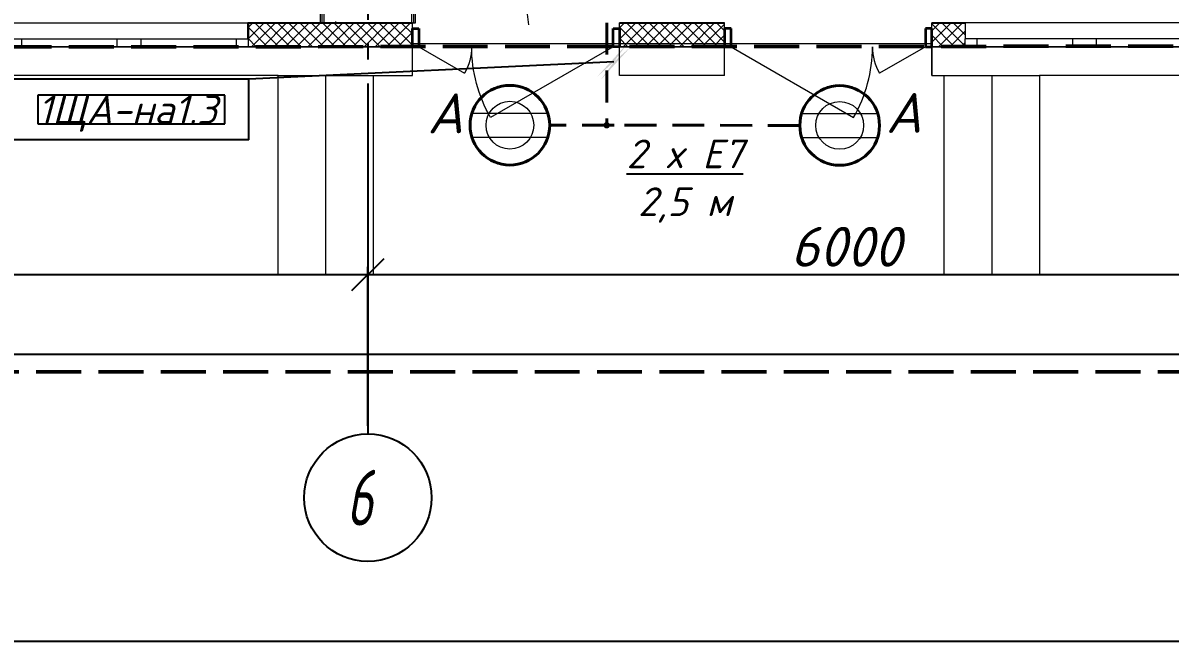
# Model space of a CAD drawing. Header units: millimetres. Extents: x 0 to 1293, y 0 to 420.
# Drawn here: x 376.5 to 448.6, y 56.6 to 95.4 of the extents above; entities that cross this region are included whole.
import ezdxf

# ---------------------------------------------------------------- set-up
doc = ezdxf.new("R2010")
doc.units = ezdxf.units.MM
for name, pattern in [('JIS_02_2.0', [3, 2, -1]), ('ГОСТ 2.303 5', [24, 20, -1.5, 1, -1.5]), ('СПКБ-0000-000-АР#001$0$Achse', [2300, 0, -800, 1500, 0]), ('СПКБ-0000-000-АР#001$0$Невидимая', [391.222223, 282.222223, -109])]:
    doc.linetypes.add(name, pattern=pattern)
for name, color, linetype in [('@000', 7, 'Continuous'), ('Viewport1ForCustomObjects_0', 7, 'Continuous'), ('Viewport2ForCustomObjects_0', 7, 'Continuous'), ('СПКБ-0000-000-АР#001$0$Двери ArchiCAD', 7, 'Continuous'), ('СПКБ-0000-000-АР#001$0$Оболочка - Крыша', 7, 'Continuous'), ('СПКБ-0000-000-АР#001$0$Окна ArchiCAD', 7, 'Continuous'), ('СПКБ-0000-000-АР#001$0$Перекрытие новые', 7, 'Continuous'), ('СПКБ-0000-000-АР#001$0$Стены', 7, 'Continuous'), ('Строительные оси', 7, 'Continuous'), ('ЭО_АВАРИЙНОЕ ОСВЕЩЕНИЕ', 7, 'Continuous')]:
    doc.layers.add(name, color=color, linetype=linetype)
for name, color, linetype, lineweight, true_color in [('СПКБ-0000-000-АР#001$0$Двери ArchiCAD_Ном._пера__23', 7, 'Continuous', 35, 0xff6600), ('СПКБ-0000-000-АР#001$0$Двери ArchiCAD_Ном._пера__3', 7, 'Continuous', 18, 0xff6600), ('СПКБ-0000-000-АР#001$0$Двери ArchiCAD_Ном._пера__68', 7, 'Continuous', 20, 0xfd4435), ('СПКБ-0000-000-АР#001$0$Оболочка - Крыша_Ном._пера__4', 7, 'Continuous', 50, 0x029e21), ('СПКБ-0000-000-АР#001$0$Окна ArchiCAD_Ном._пера__68', 7, 'Continuous', 20, 0xfd4435), ('СПКБ-0000-000-АР#001$0$Стены_Ном._пера__68', 7, 'Continuous', 20, 0xfd4435)]:
    doc.layers.add(name, color=color, linetype=linetype, lineweight=lineweight, true_color=true_color)
for name, color, linetype, lineweight in [('СПКБ-0000-000-АР#001$0$Линии_Ном._пера__20', 1, 'Continuous', 20), ('СПКБ-0000-000-АР#001$0$Окна ArchiCAD_Ном._пера__6', 5, 'Continuous', 9), ('СПКБ-0000-000-АР#001$0$Перекрытие новые_Ном._пера__20', 1, 'Continuous', 20), ('СПКБ-0000-000-АР#001$0$Стены_Ном._пера__1', 7, 'Continuous', 13), ('СПКБ-0000-000-АР#001$0$Стены_Ном._пера__20', 1, 'Continuous', 20)]:
    doc.layers.add(name, color=color, linetype=linetype, lineweight=lineweight)
doc.styles.add('1.8', font='isocpeui.ttf', dxfattribs={"height": 1.8})
doc.styles.add('2.5', font='isocpeui.ttf')
doc.styles.add('CustomTextStyle215', font='isocpeui.ttf', dxfattribs={"height": 1.8})
doc.styles.add('CustomTextStyle55', font='isocpeui.ttf', dxfattribs={"width": 0.663175, "height": 3.5})
doc.dimstyles.new('ISO-100', dxfattribs={"dimtxt": 2.5, "dimasz": 2, "dimexe": 0.5, "dimexo": 0.5, "dimgap": 0.5, "dimtad": 1, "dimdec": 0, "dimlfac": 100, "dimzin": 0, "dimdsep": 46, "dimtxsty": '2.5', "dimblk": 'OBLIQUE', "dimcen": 0, "dimdle": 0.5, "dimclrd": 3, "dimclre": 3, "dimadec": 0, "dimazin": 0, "dimtfac": 1, "dimtdec": 0, "dimtmove": 0, "dimatfit": 1, "dimfxl": 1, "dimtolj": 1, "dimtzin": 0, "dimlwd": -1, "dimarcsym": 0})
pattern_1 = [(0, (0, 0), (0, 173.205), [0, -100]), (0, (50, 86.6), (0, 173.205), [0, -100])]
pattern_2 = [(45, (0, 0), (-35.35534, 35.35534), []), (135, (0, 0), (35.35534, 35.35534), [])]

# ---------------------------------------------------------------- blocks, each defined once
blk = doc.blocks.new('_Oblique')
at = {"color": 0, "linetype": 'ByBlock', "lineweight": -2}
blk.add_line((-0.5, -0.5), (0.5, 0.5), dxfattribs=at)
blk = doc.blocks.new('*D573')
at = {"layer": 'Defpoints', "color": 0, "ltscale": 100, "transparency": 16777216}
for p in [(398.188, 79.586), (338.188, 69.586), (398.188, 69.586)]:
    blk.add_point(p, dxfattribs=at)
at = {"layer": 'Строительные оси', "color": 3, "lineweight": -2, "ltscale": 100, "transparency": 16777216}
for p, q in [((338.188, 70.086), (338.188, 80.086)), ((398.188, 70.086), (398.188, 80.086))]:
    blk.add_line(p, q, dxfattribs=at)
at = {"layer": 'Строительные оси', "color": 3, "ltscale": 100, "transparency": 16777216}
blk.add_line((337.688, 79.586), (398.688, 79.586), dxfattribs=at)
at = {"layer": 'Строительные оси', "color": 3, "ltscale": 100, "transparency": 16777216, "xscale": 2, "yscale": 2, "zscale": 2, "rotation": 180}
blk.add_blockref('_Oblique', (338.188, 79.586), dxfattribs=at)
at = {"layer": 'Строительные оси', "color": 3, "ltscale": 100, "transparency": 16777216, "xscale": 2, "yscale": 2, "zscale": 2}
blk.add_blockref('_Oblique', (398.188, 79.586), dxfattribs=at)
at = {"layer": 'Строительные оси', "color": 0, "ltscale": 100, "transparency": 16777216, "insert": (368.188, 81.336), "char_height": 2.5, "attachment_point": 5, "style": '2.5'}
blk.add_mtext('\\A1;6000', dxfattribs=at)
blk = doc.blocks.new('*D574')
at = {"layer": 'Defpoints', "color": 0, "ltscale": 100, "transparency": 16777216}
for p in [(458.188, 79.586), (398.188, 69.586), (458.188, 69.586)]:
    blk.add_point(p, dxfattribs=at)
at = {"layer": 'Строительные оси', "color": 3, "lineweight": -2, "ltscale": 100, "transparency": 16777216}
for p, q in [((398.188, 70.086), (398.188, 80.086)), ((458.188, 70.086), (458.188, 80.086))]:
    blk.add_line(p, q, dxfattribs=at)
at = {"layer": 'Строительные оси', "color": 3, "ltscale": 100, "transparency": 16777216}
blk.add_line((397.688, 79.586), (458.688, 79.586), dxfattribs=at)
at = {"layer": 'Строительные оси', "color": 3, "ltscale": 100, "transparency": 16777216, "xscale": 2, "yscale": 2, "zscale": 2, "rotation": 180}
blk.add_blockref('_Oblique', (398.188, 79.586), dxfattribs=at)
at = {"layer": 'Строительные оси', "color": 3, "ltscale": 100, "transparency": 16777216, "xscale": 2, "yscale": 2, "zscale": 2}
blk.add_blockref('_Oblique', (458.188, 79.586), dxfattribs=at)
at = {"layer": 'Строительные оси', "color": 0, "ltscale": 100, "transparency": 16777216, "insert": (428.188, 81.336), "char_height": 2.5, "attachment_point": 5, "style": '2.5'}
blk.add_mtext('\\A1;6000', dxfattribs=at)
blk = doc.blocks.new('*D578')
at = {"layer": 'Defpoints', "color": 0, "ltscale": 100, "transparency": 16777216}
for p in [(584.188, 74.586), (98.188, 69.586), (584.188, 69.586)]:
    blk.add_point(p, dxfattribs=at)
at = {"layer": 'Строительные оси', "color": 3, "lineweight": -2, "ltscale": 100, "transparency": 16777216}
for p, q in [((98.188, 70.086), (98.188, 75.086)), ((584.188, 70.086), (584.188, 75.086))]:
    blk.add_line(p, q, dxfattribs=at)
at = {"layer": 'Строительные оси', "color": 3, "ltscale": 100, "transparency": 16777216}
blk.add_line((97.688, 74.586), (584.688, 74.586), dxfattribs=at)
at = {"layer": 'Строительные оси', "color": 3, "ltscale": 100, "transparency": 16777216, "xscale": 2, "yscale": 2, "zscale": 2, "rotation": 180}
blk.add_blockref('_Oblique', (98.188, 74.586), dxfattribs=at)
at = {"layer": 'Строительные оси', "color": 3, "ltscale": 100, "transparency": 16777216, "xscale": 2, "yscale": 2, "zscale": 2}
blk.add_blockref('_Oblique', (584.188, 74.586), dxfattribs=at)
at = {"layer": 'Строительные оси', "color": 0, "ltscale": 100, "transparency": 16777216, "insert": (348.084, 76.336), "char_height": 2.5, "attachment_point": 5, "style": '2.5'}
blk.add_mtext('\\A1;48600', dxfattribs=at)
blk = doc.blocks.new('СПКБ-0000-000-АР#001$0$Перекрытие_6', base_point=(6079.2, -4114.3))
at = {"layer": 'СПКБ-0000-000-АР#001$0$Перекрытие новые_Ном._пера__20', "color": 1, "linetype": 'Continuous', "lineweight": 20, "flags": 128}
blk.add_lwpolyline([(6079.2, -4114.3), (6079.2, -2864.3), (6323.1, -2864.3), (6323.1, -2664.3), (9583.2, -2664.3), (9583.2, -2864.3), (9659.6, -2864.3), (9659.6, -4114.3)], close=True, dxfattribs=at)
blk = doc.blocks.new('СПКБ-0000-000-АР#001$0$Перекрытие_7', base_point=(5779.2, -4114.3))
at = {"layer": 'СПКБ-0000-000-АР#001$0$Перекрытие новые_Ном._пера__20', "color": 1, "linetype": 'Continuous', "lineweight": 20, "flags": 128}
blk.add_lwpolyline([(5779.2, -4114.3), (5779.2, -2864.3), (6323.1, -2864.3), (6323.1, -2664.3), (9583.2, -2664.3), (9583.2, -2864.3), (9959.6, -2864.3), (9959.6, -4114.3)], close=True, dxfattribs=at)
blk = doc.blocks.new('СПКБ-0000-000-АР#001$0$Перекрытие_16', base_point=(5479.2, -4114.3))
at = {"layer": 'СПКБ-0000-000-АР#001$0$Перекрытие новые_Ном._пера__20', "color": 1, "linetype": 'Continuous', "lineweight": 20, "flags": 128}
blk.add_lwpolyline([(5479.2, -4114.3), (5479.2, -2864.3), (6323.1, -2864.3), (6323.1, -2664.3), (9583.2, -2664.3), (9583.2, -2864.3), (10259.6, -2864.3), (10259.6, -4114.3)], close=True, dxfattribs=at)
blk = doc.blocks.new('СПКБ-0000-000-АР#001$0$Стена_72', base_point=(6243.1, -1473.9))
at = {"layer": 'СПКБ-0000-000-АР#001$0$Стены_Ном._пера__20', "linetype": 'Continuous', "lineweight": 20}
h = blk.add_hatch(dxfattribs=at)
h.set_pattern_fill('ШТУКАТУРКА', color=1, style=0, pattern_type=2)
h.set_pattern_definition(pattern_1)
h.paths.add_polyline_path([(6318.1, -1398.9), (6318.1, -1514.3), (6331.1, -1514.3), (6331.1, -1385.9)])
h = blk.add_hatch(dxfattribs=at)
h.set_pattern_fill('ШТУКАТУРКА', color=1, style=0, pattern_type=2)
h.set_pattern_definition(pattern_1)
h.paths.add_polyline_path([(6343.1, -1514.3), (6343.1, -1373.9), (6331.1, -1385.9), (6331.1, -1514.3)])
h = blk.add_hatch(dxfattribs=at)
h.set_pattern_fill('ШТУКАТУРКА', color=1, style=0, pattern_type=2)
h.set_pattern_definition(pattern_1)
h.paths.add_polyline_path([(6331.1, -2114.3), (6331.1, -1514.3), (6318.1, -1514.3), (6318.1, -2114.3)])
h = blk.add_hatch(dxfattribs=at)
h.set_pattern_fill('ШТУКАТУРКА', color=1, style=0, pattern_type=2)
h.set_pattern_definition(pattern_1)
h.paths.add_polyline_path([(6343.1, -2114.3), (6343.1, -1514.3), (6331.1, -1514.3), (6331.1, -2114.3)])
h = blk.add_hatch(dxfattribs=at)
h.set_pattern_fill('ШТУКАТУРКА', color=1, style=0, pattern_type=2)
h.set_pattern_definition(pattern_1)
h.paths.add_polyline_path([(6318.1, -2114.3), (6318.1, -2534.3), (6331.1, -2534.3), (6331.1, -2114.3)])
h = blk.add_hatch(dxfattribs=at)
h.set_pattern_fill('ШТУКАТУРКА', color=1, style=0, pattern_type=2)
h.set_pattern_definition(pattern_1)
h.paths.add_polyline_path([(6343.1, -2534.3), (6343.1, -2114.3), (6331.1, -2114.3), (6331.1, -2534.3)])
at = {"layer": 'СПКБ-0000-000-АР#001$0$Стены_Ном._пера__1', "color": 7, "linetype": 'СПКБ-0000-000-АР#001$0$Achse', "lineweight": 13, "flags": 128}
for points in [[(6243.1, -1473.9), (6243.1, -1514.3)], [(6243.1, -2114.3), (6243.1, -2534.3)]]:
    blk.add_lwpolyline(points, dxfattribs=at)
at = {"layer": 'СПКБ-0000-000-АР#001$0$Стены_Ном._пера__1', "color": 7, "linetype": 'Continuous', "lineweight": 13, "flags": 128}
blk.add_lwpolyline([(6243.1, -2534.3), (6318.1, -2534.3)], dxfattribs=at)
at = {"layer": 'СПКБ-0000-000-АР#001$0$Стены_Ном._пера__20', "color": 1, "linetype": 'Continuous', "lineweight": 20, "flags": 128}
for points in [[(6343.1, -2534.3), (6343.1, -1373.9)], [(6318.1, -2534.3), (6331.1, -2534.3)], [(6331.1, -2534.3), (6343.1, -2534.3)]]:
    blk.add_lwpolyline(points, dxfattribs=at)
at = {"layer": 'СПКБ-0000-000-АР#001$0$Стены_Ном._пера__68', "color": 20, "linetype": 'Continuous', "lineweight": 20, "true_color": 0xfd4435}
for p, q in [((6318.1, -1398.9), (6318.1, -1514.3)), ((6331.1, -1514.3), (6331.1, -1385.9)), ((6318.1, -2114.3), (6318.1, -1514.3)), ((6318.1, -1514.3), (6318.1, -2114.3)), ((6331.1, -2114.3), (6331.1, -1514.3)), ((6318.1, -2114.3), (6318.1, -2534.3)), ((6331.1, -2534.3), (6331.1, -2114.3))]:
    blk.add_line(p, q, dxfattribs=at)
blk = doc.blocks.new('СПКБ-0000-000-АР#001$0$Стена_73', base_point=(5843.1, -1473.9))
at = {"layer": 'СПКБ-0000-000-АР#001$0$Стены_Ном._пера__20', "linetype": 'Continuous', "lineweight": 20}
h = blk.add_hatch(dxfattribs=at)
h.set_pattern_fill('ШТУКАТУРКА', color=1, style=0, pattern_type=2)
h.set_pattern_definition(pattern_1)
h.paths.add_polyline_path([(5743.1, -1373.9), (5743.1, -1514.3), (5755.1, -1514.3), (5755.1, -1385.9)])
h = blk.add_hatch(dxfattribs=at)
h.set_pattern_fill('ШТУКАТУРКА', color=1, style=0, pattern_type=2)
h.set_pattern_definition(pattern_1)
h.paths.add_polyline_path([(5768.1, -1514.3), (5768.1, -1398.9), (5755.1, -1385.9), (5755.1, -1514.3)])
h = blk.add_hatch(dxfattribs=at)
h.set_pattern_fill('ШТУКАТУРКА', color=1, style=0, pattern_type=2)
h.set_pattern_definition(pattern_1)
h.paths.add_polyline_path([(5743.1, -1514.3), (5743.1, -2114.3), (5755.1, -2114.3), (5755.1, -1514.3)])
h = blk.add_hatch(dxfattribs=at)
h.set_pattern_fill('ШТУКАТУРКА', color=1, style=0, pattern_type=2)
h.set_pattern_definition(pattern_1)
h.paths.add_polyline_path([(5755.1, -1514.3), (5755.1, -2114.3), (5768.1, -2114.3), (5768.1, -1514.3)])
h = blk.add_hatch(dxfattribs=at)
h.set_pattern_fill('ШТУКАТУРКА', color=1, style=0, pattern_type=2)
h.set_pattern_definition(pattern_1)
h.paths.add_polyline_path([(5743.1, -2114.3), (5743.1, -2534.3), (5755.1, -2534.3), (5755.1, -2114.3)])
h = blk.add_hatch(dxfattribs=at)
h.set_pattern_fill('ШТУКАТУРКА', color=1, style=0, pattern_type=2)
h.set_pattern_definition(pattern_1)
h.paths.add_polyline_path([(5768.1, -2534.3), (5768.1, -2114.3), (5755.1, -2114.3), (5755.1, -2534.3)])
at = {"layer": 'СПКБ-0000-000-АР#001$0$Стены_Ном._пера__1', "color": 7, "linetype": 'СПКБ-0000-000-АР#001$0$Achse', "lineweight": 13, "flags": 128}
for points in [[(5843.1, -1514.3), (5843.1, -1473.9)], [(5843.1, -2534.3), (5843.1, -2114.3)]]:
    blk.add_lwpolyline(points, dxfattribs=at)
at = {"layer": 'СПКБ-0000-000-АР#001$0$Стены_Ном._пера__1', "color": 7, "linetype": 'Continuous', "lineweight": 13, "flags": 128}
blk.add_lwpolyline([(5843.1, -2534.3), (5768.1, -2534.3)], dxfattribs=at)
at = {"layer": 'СПКБ-0000-000-АР#001$0$Стены_Ном._пера__20', "color": 1, "linetype": 'Continuous', "lineweight": 20, "flags": 128}
for points in [[(5743.1, -1373.9), (5743.1, -2534.3)], [(5755.1, -2534.3), (5743.1, -2534.3)], [(5768.1, -2534.3), (5755.1, -2534.3)]]:
    blk.add_lwpolyline(points, dxfattribs=at)
at = {"layer": 'СПКБ-0000-000-АР#001$0$Стены_Ном._пера__68', "color": 20, "linetype": 'Continuous', "lineweight": 20, "true_color": 0xfd4435}
for p, q in [((5755.1, -1385.9), (5755.1, -1514.3)), ((5768.1, -1514.3), (5768.1, -1398.9)), ((5755.1, -1514.3), (5755.1, -2114.3)), ((5768.1, -1514.3), (5768.1, -2114.3)), ((5768.1, -2114.3), (5768.1, -1514.3)), ((5755.1, -2114.3), (5755.1, -2534.3)), ((5768.1, -2534.3), (5768.1, -2114.3))]:
    blk.add_line(p, q, dxfattribs=at)
blk = doc.blocks.new('СПКБ-0000-000-АР#001$0$Крыша_1', base_point=(3569.7, -4723.7))
at = {"layer": 'СПКБ-0000-000-АР#001$0$Оболочка - Крыша_Ном._пера__4', "color": 104, "linetype": 'СПКБ-0000-000-АР#001$0$Невидимая', "lineweight": 50, "true_color": 0x029e21, "flags": 128}
blk.add_lwpolyline([(3569.7, -4723.7), (11594, -4723.7), (11594, -2680.3), (3569.7, -2684.3)], close=True, dxfattribs=at)
blk = doc.blocks.new('СПКБ-0000-000-АР#001$0$Двустворчатое Окно 19')
at = {"layer": 'СПКБ-0000-000-АР#001$0$Окна ArchiCAD_Ном._пера__6', "color": 5, "linetype": 'Continuous', "lineweight": 9}
for p, q in [((-747, 100), (747, 100)), ((-750, 0), (-675, 0)), ((-675, 0), (-675, -50)), ((-675, 0), (-75, 0)), ((-75, -50), (-75, 0)), ((-75, 0), (0, 0)), ((0, 0), (75, 0)), ((75, 0), (75, -50)), ((75, 0), (675, 0)), ((675, -50), (675, 0)), ((675, 0), (750, 0)), ((-750, -50), (750, -50)), ((-675, -50), (-750, -50)), ((-75, -50), (-675, -50)), ((0, -50), (-75, -50)), ((75, -50), (0, -50)), ((675, -50), (75, -50)), ((750, -50), (675, -50))]:
    blk.add_line(p, q, dxfattribs=at)
at = {"layer": 'СПКБ-0000-000-АР#001$0$Окна ArchiCAD_Ном._пера__68', "color": 20, "linetype": 'Continuous', "lineweight": 20, "true_color": 0xfd4435}
for p, q in [((-750, -47), (-750, 0)), ((750, -47), (750, 0)), ((-750, -50), (-750, -47)), ((750, -50), (750, -47))]:
    blk.add_line(p, q, dxfattribs=at)
blk = doc.blocks.new('СПКБ-0000-000-АР#001$0$Полуторная Дверь 19_4')
at = {"layer": 'СПКБ-0000-000-АР#001$0$Двери ArchiCAD_Ном._пера__23', "color": 30, "linetype": 'Continuous', "lineweight": 35, "true_color": 0xff6600}
for p, q in [((-610, 0), (-650, 0)), ((-650, 0), (-650, -115)), ((-610, -115), (-610, 0)), ((650, 0), (610, 0)), ((610, 0), (610, -115)), ((650, -115), (650, 0)), ((-650, -115), (-610, -115)), ((610, -115), (650, -115))]:
    blk.add_line(p, q, dxfattribs=at)
at = {"layer": 'СПКБ-0000-000-АР#001$0$Двери ArchiCAD_Ном._пера__3', "color": 30, "linetype": 'Continuous', "lineweight": 18, "true_color": 0xff6600}
for p, q in [((610, 0), (-159, 444)), ((-610, 0), (-322.5, 166))]:
    blk.add_line(p, q, dxfattribs=at)
for centre, radius, start, end in [((610, 0), 888, 150, 180), ((-610, 0), 332, 0, 30)]:
    blk.add_arc(centre, radius, start, end, dxfattribs=at)
at = {"layer": 'СПКБ-0000-000-АР#001$0$Двери ArchiCAD_Ном._пера__68', "color": 20, "linetype": 'Continuous', "lineweight": 20, "true_color": 0xfd4435}
for p, q in [((-650, 0), (-687, 0)), ((-650, 0), (-650, -3)), ((650, 0), (650, -3)), ((650, 0), (687, 0)), ((-650, -3), (-650, -115)), ((650, -3), (650, -115)), ((-650, -115), (-650, -147)), ((650, -115), (650, -147)), ((-650, -150), (-687, -150)), ((-650, -147), (-650, -150)), ((650, -147), (650, -150)), ((650, -150), (687, -150))]:
    blk.add_line(p, q, dxfattribs=at)
blk = doc.blocks.new('СПКБ-0000-000-АР#001$0$Стена_154', base_point=(-24406.7, -2534.3))
at = {"layer": 'СПКБ-0000-000-АР#001$0$Стены_Ном._пера__68', "linetype": 'Continuous', "lineweight": 20, "true_color": 0xfd4435}
for points in [[(5290.4, -2534.3), (5290.4, -2634.3), (5293.4, -2634.3), (5293.4, -2537.3), (5293.4, -2534.3)], [(5293.4, -2537.3), (6323.1, -2537.3), (6323.1, -2534.3), (5293.4, -2534.3)], [(8283.2, -2534.3), (7623.1, -2534.3), (7623.1, -2537.3), (8283.2, -2537.3)], [(9793.1, -2534.3), (9583.2, -2534.3), (9583.2, -2537.3), (9793.1, -2537.3)], [(9796.1, -2534.3), (9793.1, -2534.3), (9793.1, -2537.3), (9793.1, -2634.3), (9796.1, -2634.3)], [(5293.4, -2681.3), (5293.4, -2684.3), (6323.1, -2684.3), (6323.1, -2681.3)], [(7623.1, -2684.3), (8283.2, -2684.3), (8283.2, -2681.3), (7623.1, -2681.3)], [(9583.2, -2681.3), (9583.2, -2684.3), (9793.1, -2684.3), (9793.1, -2681.3)]]:
    blk.add_hatch(color=20, dxfattribs=at).paths.add_polyline_path(points)
h = blk.add_hatch(dxfattribs=at)
h.set_pattern_fill('СЕТКА_5X5_ДИАГОНАЛЬНАЯ', color=20, style=0, pattern_type=2)
h.set_pattern_definition(pattern_2)
h.paths.add_polyline_path([(5293.4, -2681.3), (6323.1, -2681.3), (6323.1, -2569.3), (6323.1, -2537.3), (5293.4, -2537.3), (5293.4, -2634.3)])
h = blk.add_hatch(dxfattribs=at)
h.set_pattern_fill('СЕТКА_5X5_ДИАГОНАЛЬНАЯ', color=20, style=0, pattern_type=2)
h.set_pattern_definition(pattern_2)
h.paths.add_polyline_path([(8283.2, -2537.3), (7623.1, -2537.3), (7623.1, -2569.3), (7623.1, -2681.3), (8283.2, -2681.3), (8283.2, -2569.3)])
h = blk.add_hatch(dxfattribs=at)
h.set_pattern_fill('СЕТКА_5X5_ДИАГОНАЛЬНАЯ', color=20, style=0, pattern_type=2)
h.set_pattern_definition(pattern_2)
h.paths.add_polyline_path([(9583.2, -2569.3), (9583.2, -2681.3), (9793.1, -2681.3), (9793.1, -2634.3), (9793.1, -2537.3), (9583.2, -2537.3)])
at = {"layer": 'СПКБ-0000-000-АР#001$0$Стены_Ном._пера__68', "color": 20, "linetype": 'Continuous', "lineweight": 20, "true_color": 0xfd4435}
for p, q in [((5290.4, -2634.3), (5290.4, -2534.3)), ((5293.4, -2534.3), (5290.4, -2534.3)), ((6323.1, -2537.3), (5293.4, -2537.3)), ((5293.4, -2537.3), (5293.4, -2634.3)), ((6323.1, -2534.3), (6286.1, -2534.3)), ((6323.1, -2537.3), (6323.1, -2534.3)), ((6323.1, -2569.3), (6323.1, -2537.3)), ((6323.1, -2681.3), (6323.1, -2569.3)), ((7623.1, -2534.3), (7660.1, -2534.3)), ((7623.1, -2537.3), (7623.1, -2534.3)), ((8283.2, -2537.3), (7623.1, -2537.3)), ((7623.1, -2569.3), (7623.1, -2537.3)), ((7623.1, -2681.3), (7623.1, -2569.3)), ((8283.2, -2534.3), (8246.2, -2534.3)), ((8283.2, -2537.3), (8283.2, -2534.3)), ((8283.2, -2569.3), (8283.2, -2537.3)), ((8283.2, -2681.3), (8283.2, -2569.3)), ((9583.2, -2534.3), (9620.2, -2534.3)), ((9583.2, -2537.3), (9583.2, -2534.3)), ((9793.1, -2537.3), (9583.2, -2537.3)), ((9583.2, -2569.3), (9583.2, -2537.3)), ((9583.2, -2681.3), (9583.2, -2569.3)), ((9793.1, -2534.3), (9796.1, -2534.3)), ((9793.1, -2537.3), (9793.1, -2634.3)), ((9796.1, -2634.3), (9796.1, -2534.3)), ((5293.4, -2634.3), (5290.4, -2634.3)), ((5293.4, -2681.3), (5293.4, -2634.3)), ((9793.1, -2634.3), (9796.1, -2634.3)), ((9793.1, -2681.3), (9793.1, -2634.3)), ((5293.4, -2681.3), (6323.1, -2681.3)), ((5293.4, -2684.3), (5293.4, -2681.3)), ((6323.1, -2684.3), (6286.1, -2684.3)), ((6323.1, -2684.3), (6323.1, -2681.3)), ((7623.1, -2681.3), (8283.2, -2681.3)), ((7623.1, -2684.3), (7623.1, -2681.3)), ((7623.1, -2684.3), (7660.1, -2684.3)), ((8283.2, -2684.3), (8246.2, -2684.3)), ((8283.2, -2684.3), (8283.2, -2681.3)), ((9583.2, -2681.3), (9793.1, -2681.3)), ((9583.2, -2684.3), (9583.2, -2681.3)), ((9583.2, -2684.3), (9620.2, -2684.3)), ((9793.1, -2684.3), (9793.1, -2681.3))]:
    blk.add_line(p, q, dxfattribs=at)
at = {"layer": 'СПКБ-0000-000-АР#001$0$Стены_Ном._пера__68', "color": 20, "linetype": 'Continuous', "lineweight": 20, "true_color": 0xfd4435, "flags": 128}
for points in [[(6323.1, -2534.3), (5293.4, -2534.3)], [(8283.2, -2534.3), (7623.1, -2534.3)], [(9793.1, -2534.3), (9583.2, -2534.3)], [(5293.4, -2684.3), (6323.1, -2684.3)], [(7623.1, -2684.3), (8283.2, -2684.3)], [(9583.2, -2684.3), (9793.1, -2684.3)]]:
    blk.add_lwpolyline(points, dxfattribs=at)
at = {"layer": 'СПКБ-0000-000-АР#001$0$Двери ArchiCAD', "color": 21, "linetype": 'Continuous', "lineweight": 18, "true_color": 0xff9955, "xscale": -1, "zscale": 1000, "rotation": 180}
blk.add_blockref('СПКБ-0000-000-АР#001$0$Полуторная Дверь 19_4', (6973.1, -2684.3), dxfattribs=at)
at = {"layer": 'СПКБ-0000-000-АР#001$0$Двери ArchiCAD', "color": 21, "linetype": 'Continuous', "lineweight": 18, "true_color": 0xff9955, "zscale": 1000, "rotation": 180}
blk.add_blockref('СПКБ-0000-000-АР#001$0$Полуторная Дверь 19_4', (8933.2, -2684.3), dxfattribs=at)
at = {"layer": 'СПКБ-0000-000-АР#001$0$Окна ArchiCAD', "color": 5, "linetype": 'Continuous', "lineweight": 9, "zscale": 1000}
blk.add_blockref('СПКБ-0000-000-АР#001$0$Двустворчатое Окно 19', (4543.4, -2634.3), dxfattribs=at)
at = {"layer": 'СПКБ-0000-000-АР#001$0$Окна ArchiCAD', "color": 5, "linetype": 'Continuous', "lineweight": 9, "xscale": -1, "zscale": 1000}
blk.add_blockref('СПКБ-0000-000-АР#001$0$Двустворчатое Окно 19', (10543.1, -2634.3), dxfattribs=at)
blk = doc.blocks.new('*E595')
at = {"layer": 'СПКБ-0000-000-АР#001$0$Линии_Ном._пера__20', "color": 1, "linetype": 'Continuous', "lineweight": 20}
for p, q in [((339.549, 22), (339.549, 23.799)), ((352.549, 22), (352.549, 23.799)), ((359.151, 22), (359.151, 23.799)), ((372.151, 22), (372.151, 23.799)), ((331.111, 22), (29.25, 22)), ((359.151, 22), (352.549, 22)), ((459.25, 22), (378.914, 22)), ((334.111, 9.5), (375.914, 9.5))]:
    blk.add_line(p, q, dxfattribs=at)
at = {"layer": 'СПКБ-0000-000-АР#001$0$Оболочка - Крыша', "color": 104, "linetype": 'Continuous', "lineweight": 50, "true_color": 0x029e21, "xscale": 0.01, "yscale": 0.01, "zscale": 0.01}
blk.add_blockref('СПКБ-0000-000-АР#001$0$Крыша_1', (312.016, 3.405), dxfattribs=at)
at = {"layer": 'СПКБ-0000-000-АР#001$0$Перекрытие новые', "color": 1, "linetype": 'Continuous', "lineweight": 20, "xscale": 0.01, "yscale": 0.01, "zscale": 0.01}
for name, p in [('СПКБ-0000-000-АР#001$0$Перекрытие_16', (331.111, 9.5)), ('СПКБ-0000-000-АР#001$0$Перекрытие_7', (334.111, 9.5)), ('СПКБ-0000-000-АР#001$0$Перекрытие_6', (337.111, 9.5))]:
    blk.add_blockref(name, p, dxfattribs=at)
at = {"layer": 'СПКБ-0000-000-АР#001$0$Стены', "color": 12, "lineweight": 50, "true_color": 0xdf0000, "xscale": 0.01, "yscale": 0.01, "zscale": 0.01}
for name, p in [('СПКБ-0000-000-АР#001$0$Стена_73', (334.75, 35.904)), ('СПКБ-0000-000-АР#001$0$Стена_72', (338.75, 35.904))]:
    blk.add_blockref(name, p, dxfattribs=at)
at = {"layer": 'СПКБ-0000-000-АР#001$0$Стены', "color": 20, "lineweight": 20, "true_color": 0xfd4435, "xscale": 0.01, "yscale": 0.01, "zscale": 0.01}
blk.add_blockref('СПКБ-0000-000-АР#001$0$Стена_154', (32.251, 25.299), dxfattribs=at)
blk = doc.blocks.new('*E596')
at = {"layer": 'Строительные оси', "color": 3, "linetype": 'ГОСТ 2.303 5', "lineweight": 25}
for p, q in [((358.188, 318), (358.188, 14)), ((358.188, 14), (358.188, 8))]:
    blk.add_line(p, q, dxfattribs=at)
at = {"layer": 'Строительные оси', "color": 3, "linetype": 'Continuous', "lineweight": -3}
blk.add_circle((358.188, 4), 4, dxfattribs=at)
at = {"layer": 'ЭО_АВАРИЙНОЕ ОСВЕЩЕНИЕ', "color": 7, "lineweight": 0}
blk.add_line((368.285, 33.687), (368.16, 34.679), dxfattribs=at)
at = {"layer": 'ЭО_АВАРИЙНОЕ ОСВЕЩЕНИЕ', "color": 1, "linetype": 'JIS_02_2.0', "lineweight": 40}
for p, q in [((373.183, 33.809), (373.183, 27.378)), ((373.644, 27.378), (369.607, 27.379)), ((385.31, 27.369), (373.644, 27.378))]:
    blk.add_line(p, q, dxfattribs=at)
at = {"layer": 'ЭО_АВАРИЙНОЕ ОСВЕЩЕНИЕ', "color": 7, "lineweight": 0}
for points in [[(364.722, 28.131), (369.492, 28.131)], [(385.425, 28.117), (390.195, 28.117)], [(364.722, 26.631), (369.492, 26.631)], [(385.425, 26.617), (390.195, 26.617)]]:
    blk.add_lwpolyline(points, dxfattribs=at)
at = {"layer": 'ЭО_АВАРИЙНОЕ ОСВЕЩЕНИЕ', "color": 1, "linetype": 'JIS_02_2.0', "lineweight": 40, "const_width": 0.2, "flags": 128}
blk.add_lwpolyline([(373.083, 27.378, 1), (373.283, 27.378, 1)], format="xyb", close=True, dxfattribs=at)
at = {"layer": 'ЭО_АВАРИЙНОЕ ОСВЕЩЕНИЕ', "color": 1, "lineweight": 40}
for centre in [(367.107, 27.381), (387.81, 27.367)]:
    blk.add_circle(centre, 2.5, dxfattribs=at)
at = {"layer": 'ЭО_АВАРИЙНОЕ ОСВЕЩЕНИЕ', "color": 7, "lineweight": 0}
for centre in [(367.107, 27.381), (387.81, 27.367)]:
    blk.add_circle(centre, 1.5, dxfattribs=at)
at = {"layer": 'Строительные оси', "linetype": 'Continuous', "lineweight": 25, "style": 'CustomTextStyle55', "width": 0.663175}
blk.add_text('6', height=3.5, dxfattribs=at).set_placement((356.841, 2.25))
blk = doc.blocks.new('CustomObjectsInViewport1_0')
at = {"layer": 'ЭО_АВАРИЙНОЕ ОСВЕЩЕНИЕ'}
for p, q in [((413.63, 92.937), (390.713, 91.85)), ((390.713, 91.85), (375.973, 91.85)), ((390.713, 88.05), (390.713, 91.85)), ((390.713, 88.05), (375.973, 88.05))]:
    blk.add_line(p, q, dxfattribs=at)
at = {"layer": 'ЭО_АВАРИЙНОЕ ОСВЕЩЕНИЕ', "color": 7, "true_color": 0xffffff}
for p, q in [((389.213, 90.85), (377.473, 90.85)), ((377.473, 90.85), (377.473, 89.05)), ((389.213, 89.05), (389.213, 90.85)), ((377.473, 89.05), (389.213, 89.05)), ((377.473, 89.05), (377.473, 89.05))]:
    blk.add_line(p, q, dxfattribs=at)
at = {"layer": 'ЭО_АВАРИЙНОЕ ОСВЕЩЕНИЕ'}
blk.add_solid([(412.789, 91.789), (414.692, 93.882), (414.471, 94.084), (412.567, 91.991)], dxfattribs=at)
at = {"layer": 'ЭО_АВАРИЙНОЕ ОСВЕЩЕНИЕ', "style": 'CustomTextStyle215'}
blk.add_text('1ЩА-на1.3', height=1.8, dxfattribs=at).set_placement((377.473, 89.05))

msp = doc.modelspace()

# ---------------------------------------------------------------- linework, layer by layer
at = {"layer": 'Defpoints', "linetype": 'Continuous'}
msp.add_lwpolyline([(35, 56.586), (637.188, 56.586), (637.188, 400), (35, 400)], close=True, dxfattribs=at)

# ---------------------------------------------------------------- block references
at = {"layer": '@000', "color": 1, "linetype": 'JIS_02_2.0', "lineweight": 40}
msp.add_blockref('*E595', (61.438, 70.086), dxfattribs=at)
at = {"layer": 'Viewport1ForCustomObjects_0'}
msp.add_blockref('CustomObjectsInViewport1_0', (0, 0), dxfattribs=at)
at = {"layer": 'Viewport2ForCustomObjects_0'}
msp.add_blockref('*E596', (40, 61.586), dxfattribs=at)

# ---------------------------------------------------------------- texts
at = {"layer": 'ЭО_АВАРИЙНОЕ ОСВЕЩЕНИЕ', "color": 1, "char_height": 2.5, "attachment_point": 5, "style": '2.5'}
for insert in [(403.054, 89.707), (431.836, 89.735)]:
    msp.add_mtext('А', dxfattribs=dict(at, insert=insert))
at = {"layer": 'ЭО_АВАРИЙНОЕ ОСВЕЩЕНИЕ', "insert": (418.097, 85.456), "char_height": 1.8, "attachment_point": 5, "style": '1.8'}
msp.add_mtext('{\\L2 x Е7\\P}2,5 м', dxfattribs=at)

# ---------------------------------------------------------------- dimensions: what is measured, and where the dimension line sits
at = {"layer": 'Строительные оси', "ltscale": 100}
for base, p1, p2, picture, middle in [((398.188, 79.586), (338.188, 69.586), (398.188, 69.586), '*D573', (368.188, 81.336)), ((458.188, 79.586), (398.188, 69.586), (458.188, 69.586), '*D574', (428.188, 81.336))]:
    dim = msp.add_linear_dim(base=base, p1=p1, p2=p2, dimstyle='ISO-100', override={"dimscale": 1, "dimlfac": 100}, dxfattribs=at)
    dim.commit()
    dim.dimension.update_dxf_attribs({"geometry": picture, "text_midpoint": middle})
dim = msp.add_linear_dim(base=(584.188, 74.586), p1=(98.188, 69.586), p2=(584.188, 69.586), dimstyle='ISO-100', override={"dimscale": 1, "dimlfac": 100}, dxfattribs=at)
dim.commit()
dim.dimension.update_dxf_attribs({"geometry": '*D578', "text_midpoint": (348.084, 74.586), "dimtype": 160})

doc.saveas('drawing.dxf')
